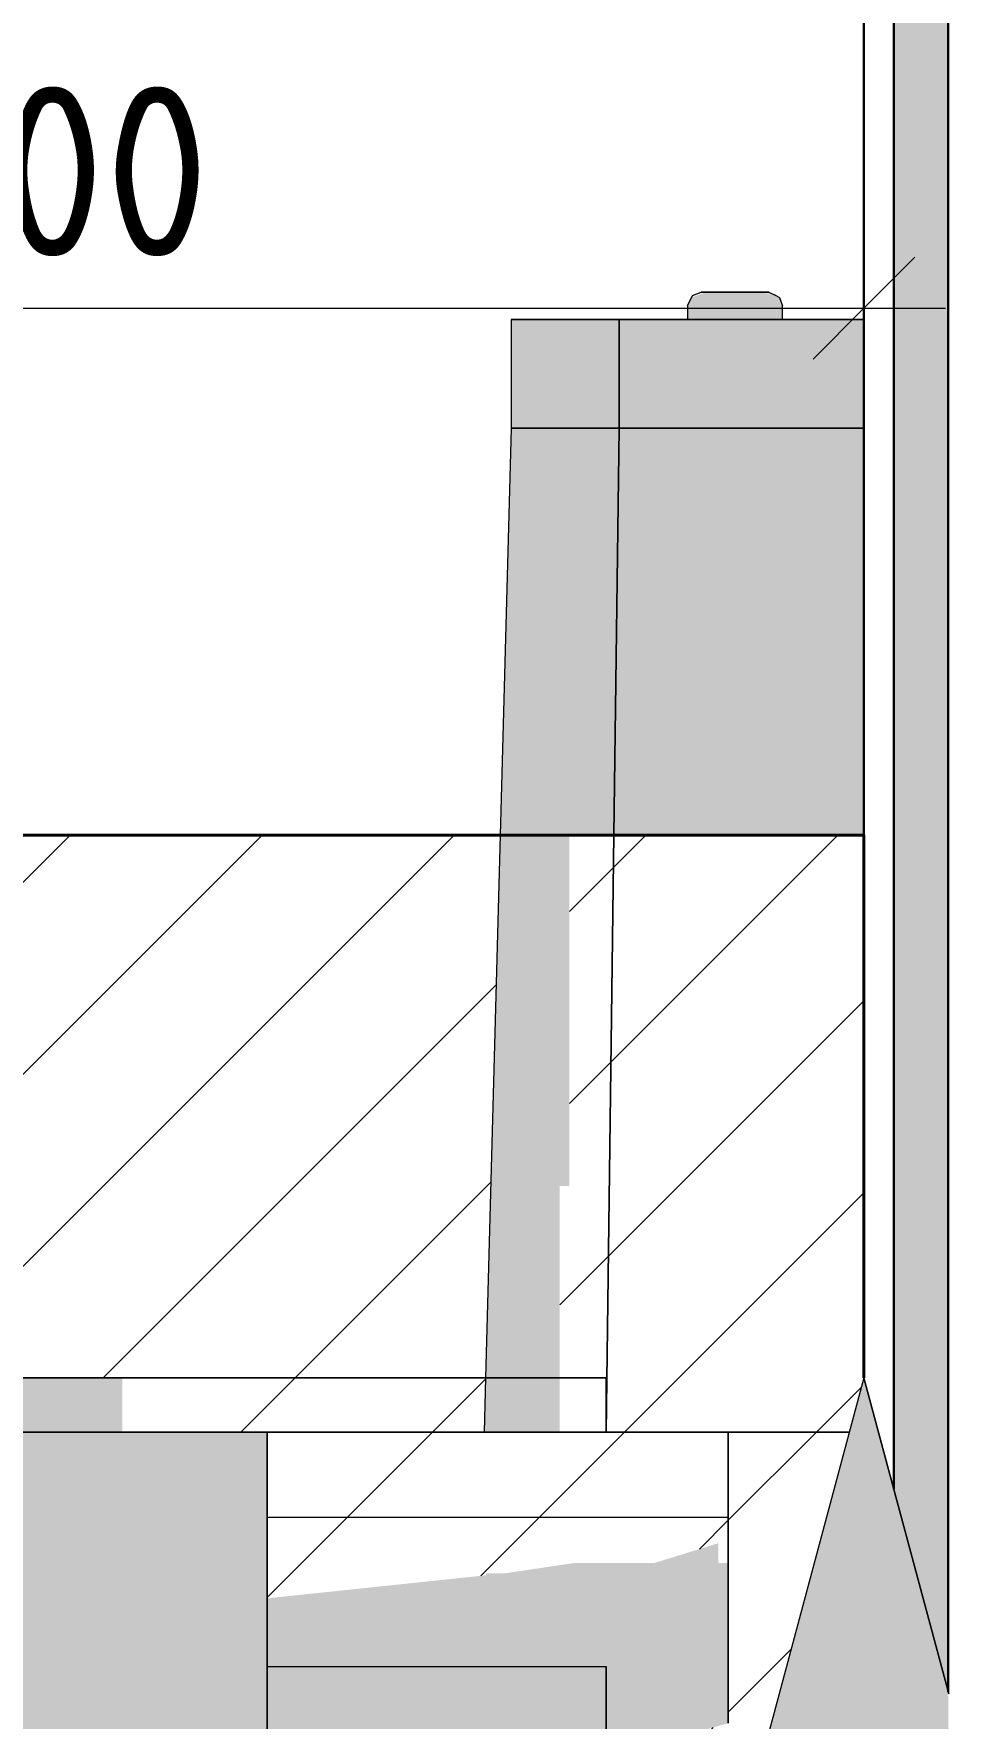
# Model space of a CAD drawing. Header units: millimetres. Extents: x 63201 to 101610, y -2505 to 12270.
# Drawn here: x 92501 to 92841, y 8675 to 9295 of the extents above; entities that cross this region are included whole.
import ezdxf

# ---------------------------------------------------------------- set-up
doc = ezdxf.new("R2010")
doc.units = ezdxf.units.MM
for name, color, linetype, lineweight in [('A-ANNO-DIMS', 7, 'Continuous', 9), ('A-ANNO-DIMS-25', 7, 'Continuous', 9), ('A-DETL-1', 7, 'Continuous', 40), ('A-DETL-GENF', 7, 'Continuous', 9), ('A-WALL-PATT', 7, 'Continuous', 9), ('P-SANR-FIXT', 7, 'Continuous', 9)]:
    doc.layers.add(name, color=color, linetype=linetype, lineweight=lineweight)
for name, color, linetype, lineweight, true_color in [('A-DETL-GENF-2', 7, 'Continuous', 9, 0xe0e0e0), ('A-WALL-5', 7, 'Continuous', 30, 0x3c3c3c), ('A-WALL-FNSH-3', 7, 'Continuous', 30, 0x3c3c3c), ('I-WALL-1', 7, 'Continuous', 9, 0x787878)]:
    doc.layers.add(name, color=color, linetype=linetype, lineweight=lineweight, true_color=true_color)
doc.layers.add('P-SANR-FIXT-2', color=7, linetype='Continuous', lineweight=9, transparency=0.7)
doc.styles.add('ISOCPEUR_2', font='isocpeur.ttf', dxfattribs={"width": 0.9, "height": 62.5})
doc.dimstyles.new('ISO-2_5_0_9К_БОЛЬШОЙ_1', dxfattribs={"dimscale": 304.8, "dimtxt": 62.248823, "dimasz": 0.123031, "dimexe": 0.098425, "dimexo": 0.246063, "dimgap": 0, "dimtad": 1, "dimdec": 0, "dimrnd": 10, "dimzin": 0, "dimdsep": 46, "dimtxsty": 'ISOCPEUR_2', "dimblk1": 'OBLIQUE', "dimblk2": 'OBLIQUE', "dimsah": 1, "dimcen": 0.09, "dimdle": 0.098425, "dimazin": 0, "dimtfac": 1, "dimtdec": 4, "dimtix": 1, "dimtmove": 0, "dimatfit": 3, "dimfxl": 1, "dimtvp": 1, "dimtolj": 1, "dimtzin": 0, "dimarcsym": 2})
pattern_1 = [(45, (91717.21, 0), (-35.35534, 35.35534), [])]

# ---------------------------------------------------------------- blocks, each defined once
blk = doc.blocks.new('WC Seat_2 with Cistern-Wall Based - 640 x 360mm-30580118-Развертка 3_11-3')
at = {"layer": 'P-SANR-FIXT-2'}
h = blk.add_hatch(color=256, dxfattribs=at)
h.paths.add_polyline_path([(-69235.05, 9200), (-69237.91, 9199.73), (-69239.34, 9199.35), (-69240, 9198.56), (-69236.75, 9199.69), (-69235.1, 9199.99)])
h.paths.add_polyline_path([(-69240.55, 9195), (-69224.38, 9195), (-69224.38, 9200), (-69235.1, 9199.98), (-69240.55, 9198.11), (-69241.21, 9197.4), (-69241.88, 9195), (-69241.11, 9195)])
h = blk.add_hatch(color=256, dxfattribs=at)
h.paths.add_polyline_path([(-69208.71, 9198.54), (-69209.46, 9199.36), (-69212, 9200), (-69213.66, 9199.99), (-69209.3, 9198.73)])
h.paths.add_polyline_path([(-69223.16, 9195), (-69206.88, 9195), (-69207.59, 9197.57), (-69209.32, 9198.72), (-69214.4, 9200), (-69224.38, 9200), (-69224.38, 9195)])
for points in [[(-69236.75, 9190), (-69224.38, 9190), (-69224.38, 9195), (-69241.88, 9195), (-69241.88, 9190), (-69236.76, 9190)], [(-69214.84, 9190), (-69206.88, 9190), (-69206.88, 9195), (-69224.38, 9195), (-69224.38, 9190), (-69216.53, 9190)], [(-69271.88, 9150), (-69267.03, 9150), (-69267.03, 9190), (-69306.88, 9190), (-69306.88, 9150), (-69279.05, 9150)], [(-69176.88, 9150), (-69176.88, 9190), (-69267.03, 9190), (-69267.03, 9150), (-69230.5, 9150)], [(-69316.06, 8800), (-69288.96, 8800), (-69288.96, 8870.65), (-69285.44, 8870.65), (-69285.44, 9000), (-69268.99, 9000), (-69267.03, 9150), (-69306.88, 9150), (-69314.29, 8870.65), (-69316.31, 8800)], [(-69267.03, 9000), (-69176.88, 9000), (-69176.88, 9150), (-69267.03, 9150), (-69268.99, 9000)], [(-69477.05, 8780), (-69450.19, 8780), (-69450.19, 8800), (-69580.19, 8800), (-69580.19, 8780), (-69484.98, 8780)], [(-69311.79, 8780), (-69288.96, 8780), (-69288.96, 8800), (-69316.31, 8800), (-69316.6, 8780), (-69315.33, 8780)], [(-69631.97, 8634.39), (-69396.78, 8634.39), (-69396.78, 8780), (-69631.97, 8780), (-69631.97, 8637.03)], [(-69271.88, 8660.36), (-69226.88, 8672.71), (-69226.88, 8731.82), (-69230.5, 8731.82), (-69230.5, 8739.08), (-69253.92, 8731.82), (-69283.27, 8731.82), (-69308.95, 8728), (-69316.13, 8728), (-69316.13, 8727.24), (-69396.78, 8718.75), (-69396.78, 8693.59), (-69271.88, 8693.59), (-69271.88, 8660.44)], [(-69396.78, 8626.1), (-69271.88, 8660.46), (-69271.88, 8693.59), (-69396.78, 8693.59), (-69396.78, 8626.81)]]:
    blk.add_hatch(color=256, dxfattribs=at).paths.add_polyline_path(points)
at = {"layer": 'P-SANR-FIXT'}
for p, q in [((-69236.88, 9200), (-69235.05, 9200)), ((-69224.38, 9200), (-69219.96, 9200)), ((-69219.9, 9200), (-69217.71, 9200)), ((-69211.88, 9200), (-69208.89, 9198.58)), ((-69241.88, 9195), (-69241.88, 9190)), ((-69206.88, 9190), (-69206.88, 9195)), ((-69306.88, 9190), (-69306.88, 9150)), ((-69305.75, 9190), (-69306.88, 9190)), ((-69306.88, 9190), (-69267.03, 9190)), ((-69267.03, 9190), (-69305.75, 9190)), ((-69267.03, 9190), (-69176.88, 9190)), ((-69241.88, 9190), (-69267.03, 9190)), ((-69267.03, 9150), (-69267.03, 9190)), ((-69267.03, 9190), (-69267.03, 9150)), ((-69241.21, 9190), (-69241.88, 9190)), ((-69241.88, 9190), (-69241.54, 9190)), ((-69231.08, 9190), (-69241.88, 9190)), ((-69241.43, 9190), (-69224.38, 9190)), ((-69219.93, 9190), (-69241.11, 9190)), ((-69224.38, 9190), (-69231.08, 9190)), ((-69224.38, 9190), (-69219.87, 9190)), ((-69217.68, 9190), (-69224.38, 9190)), ((-69206.88, 9190), (-69219.9, 9190)), ((-69219.84, 9190), (-69206.88, 9190)), ((-69208.21, 9190), (-69217.68, 9190)), ((-69206.88, 9190), (-69208.21, 9190)), ((-69176.88, 9190), (-69206.88, 9190)), ((-69176.88, 9190), (-69176.88, 9150)), ((-69176.88, 9174.21), (-69176.88, 9150)), ((-69306.88, 9150), (-69310.93, 9000)), ((-69306.88, 9150), (-69305.75, 9150)), ((-69267.03, 9150), (-69306.88, 9150)), ((-69305.75, 9150), (-69306.88, 9150)), ((-69306.88, 9150), (-69267.03, 9150)), ((-69305.75, 9150), (-69302.38, 9150)), ((-69267.03, 9150), (-69305.75, 9150)), ((-69302.38, 9150), (-69267.03, 9150)), ((-69268.99, 9000), (-69267.03, 9150)), ((-69267.03, 9150), (-69268.99, 9000)), ((-69267.03, 9150), (-69176.88, 9150)), ((-69176.88, 9150), (-69267.03, 9150)), ((-69176.88, 9150), (-69267.03, 9150)), ((-69267.03, 9150), (-69176.88, 9150)), ((-69176.88, 9150), (-69176.88, 9000)), ((-69176.88, 9150), (-69176.88, 9000)), ((-69310.93, 9000), (-69316.34, 8800)), ((-69271.88, 8780), (-69268.99, 9000)), ((-69268.99, 9000), (-69271.88, 8780)), ((-69176.88, 9000), (-69176.88, 8800)), ((-69176.88, 9000), (-69176.88, 8800)), ((-69450.19, 8800), (-69642.1, 8800)), ((-69642.1, 8800), (-69271.88, 8800)), ((-69316.31, 8800), (-69450.19, 8800)), ((-69316.34, 8800), (-69316.88, 8780)), ((-69315.33, 8800), (-69316.31, 8800)), ((-69315.94, 8800), (-69315.61, 8800)), ((-69314.43, 8800), (-69315.94, 8800)), ((-69315.37, 8800), (-69308.48, 8800)), ((-69271.88, 8800), (-69314.93, 8800)), ((-69310.88, 8800), (-69314.43, 8800)), ((-69306.26, 8800), (-69310.88, 8800)), ((-69308.48, 8800), (-69293.69, 8800)), ((-69296.42, 8800), (-69306.26, 8800)), ((-69288.81, 8800), (-69296.42, 8800)), ((-69293.69, 8800), (-69271.88, 8800)), ((-69278.56, 8800), (-69288.81, 8800)), ((-69271.88, 8800), (-69278.56, 8800)), ((-69271.88, 8780), (-69271.88, 8800)), ((-69271.88, 8800), (-69271.88, 8781.84)), ((-69396.78, 8780), (-69642.1, 8780)), ((-69642.1, 8780), (-69450.19, 8780)), ((-69396.78, 8780), (-69631.97, 8780)), ((-69631.97, 8780), (-69450.19, 8780)), ((-69631.17, 8780), (-69396.78, 8780)), ((-69450.19, 8780), (-69631.17, 8780)), ((-69396.78, 8780), (-69450.19, 8780)), ((-69450.19, 8780), (-69396.78, 8780)), ((-69450.19, 8780), (-69396.78, 8780)), ((-69396.78, 8780), (-69396.78, 8693.5)), ((-69396.78, 8759.12), (-69396.78, 8780)), ((-69396.78, 8780), (-69396.78, 8758.1)), ((-69396.78, 8758.1), (-69396.78, 8780)), ((-69396.78, 8780), (-69226.88, 8780)), ((-69316.88, 8780), (-69396.78, 8780)), ((-69396.78, 8780), (-69396.78, 8748.59)), ((-69396.78, 8759.11), (-69396.78, 8780)), ((-69271.88, 8780), (-69396.78, 8780)), ((-69396.78, 8780), (-69316.88, 8780)), ((-69316.88, 8780), (-69311.79, 8780)), ((-69271.88, 8780), (-69316.88, 8780)), ((-69315.61, 8780), (-69316.88, 8780)), ((-69316.88, 8780), (-69315.61, 8780)), ((-69271.88, 8780), (-69315.33, 8780)), ((-69315.33, 8780), (-69271.88, 8780)), ((-69311.79, 8780), (-69271.88, 8780)), ((-69271.88, 8781.84), (-69271.88, 8780)), ((-69271.88, 8780), (-69226.88, 8780)), ((-69182.24, 8780), (-69271.88, 8780)), ((-69226.88, 8780), (-69271.88, 8780)), ((-69226.88, 8780), (-69182.24, 8780)), ((-69226.88, 8748.59), (-69226.88, 8780)), ((-69226.88, 8780), (-69226.88, 8748.59)), ((-69396.78, 8753.87), (-69396.78, 8759.12)), ((-69396.78, 8753.88), (-69396.78, 8759.11)), ((-69396.78, 8758.1), (-69396.78, 8742.28)), ((-69396.78, 8716.07), (-69396.78, 8758.1)), ((-69396.78, 8748.59), (-69396.78, 8753.88)), ((-69396.78, 8748.53), (-69396.78, 8753.87)), ((-69226.88, 8748.59), (-69396.78, 8748.59)), ((-69226.88, 8748.59), (-69396.78, 8748.59)), ((-69226.88, 8748.59), (-69396.78, 8748.59)), ((-69396.78, 8748.59), (-69396.78, 8742.27)), ((-69396.78, 8674.91), (-69396.78, 8748.59)), ((-69226.88, 8748.59), (-69396.78, 8748.59)), ((-69396.78, 8690.05), (-69396.78, 8748.53)), ((-69226.88, 8716.79), (-69226.88, 8748.59)), ((-69226.88, 8748.59), (-69226.88, 8731.82)), ((-69396.78, 8742.28), (-69396.78, 8732.64)), ((-69396.78, 8742.27), (-69396.78, 8732.65)), ((-69396.78, 8732.65), (-69396.78, 8721.8)), ((-69396.78, 8732.64), (-69396.78, 8721.81)), ((-69226.88, 8731.82), (-69226.88, 8672.71)), ((-69396.78, 8721.81), (-69396.78, 8712.69)), ((-69396.78, 8721.8), (-69396.78, 8712.7)), ((-69396.78, 8693.46), (-69396.78, 8716.07)), ((-69226.88, 8672.71), (-69226.88, 8716.79)), ((-69396.78, 8712.7), (-69396.78, 8702.46)), ((-69396.78, 8712.69), (-69396.78, 8702.47)), ((-69396.78, 8702.47), (-69396.78, 8696.79)), ((-69396.78, 8702.46), (-69396.78, 8694.07)), ((-69396.78, 8696.79), (-69396.78, 8694.06)), ((-69396.78, 8694.07), (-69396.78, 8693.51)), ((-69396.78, 8694.06), (-69396.78, 8684.63)), ((-69396.78, 8658.27), (-69396.78, 8693.59)), ((-69396.78, 8693.59), (-69396.78, 8649.5)), ((-69396.78, 8693.59), (-69271.88, 8693.59)), ((-69396.78, 8693.59), (-69271.88, 8693.59)), ((-69396.78, 8649.45), (-69396.78, 8693.59)), ((-69396.78, 8693.59), (-69396.78, 8658.27)), ((-69396.78, 8693.59), (-69271.88, 8693.59)), ((-69396.78, 8693.59), (-69271.88, 8693.59)), ((-69396.78, 8693.51), (-69396.78, 8691.19)), ((-69396.78, 8693.5), (-69396.78, 8670.48)), ((-69396.78, 8657.97), (-69396.78, 8693.46)), ((-69396.78, 8691.19), (-69396.78, 8684.62)), ((-69271.88, 8679.13), (-69271.88, 8693.59)), ((-69271.88, 8693.59), (-69271.88, 8679.08)), ((-69271.88, 8679.08), (-69271.88, 8693.59)), ((-69271.88, 8693.59), (-69271.88, 8679.13)), ((-69396.78, 8670.48), (-69396.78, 8690.05)), ((-69396.78, 8684.63), (-69396.78, 8677.11)), ((-69396.78, 8684.62), (-69396.78, 8677.12)), ((-69271.88, 8667.46), (-69271.88, 8679.01)), ((-69271.88, 8679.01), (-69271.88, 8677.21)), ((-69271.88, 8678.96), (-69271.88, 8667.39)), ((-69271.88, 8670.36), (-69271.88, 8678.96)), ((-69396.78, 8677.12), (-69396.78, 8674.91)), ((-69396.78, 8677.11), (-69396.78, 8668.99)), ((-69396.78, 8674.91), (-69396.78, 8668.63)), ((-69396.78, 8649.33), (-69396.78, 8674.91)), ((-69271.88, 8677.21), (-69271.88, 8621.13))]:
    blk.add_line(p, q, dxfattribs=at)
at = {"layer": 'P-SANR-FIXT', "flags": 128}
for points in [[(-69241.88, 9195), (-69240.03, 9198.88), (-69236.88, 9200)], [(-69224.38, 9200), (-69231.05, 9200), (-69235.66, 9200), (-69236.88, 9200)], [(-69234.95, 9200), (-69229.77, 9200), (-69224.38, 9200)], [(-69211.88, 9200), (-69213.81, 9200), (-69218.99, 9200), (-69224.38, 9200)], [(-69217.71, 9200), (-69213.1, 9200), (-69211.88, 9200)], [(-69208.89, 9198.58), (-69208, 9198.15), (-69206.88, 9195)]]:
    blk.add_lwpolyline(points, dxfattribs=at)
blk = doc.blocks.new('Начало раскладки_красным - Начало раскладки_красным-26113037-Развертка 3_11-3')
at = {"layer": 'A-DETL-GENF'}
for points in [[(-69176.88, 8664.77), (-69145.68, 8664.77), (-69145.88, 8684.31), (-69176.88, 8800), (-69213.11, 8664.77)], [(-69484.98, 8384.95), (-69441.65, 8384.95), (-69441.65, 8436.23), (-69576.88, 8400), (-69520.73, 8384.95)]]:
    blk.add_hatch(color=256, dxfattribs=at).paths.add_polyline_path(points)
for p, q in [((-69176.88, 8800), (-69213.11, 8664.77)), ((-69176.88, 8800), (-69213.11, 8664.77)), ((-69145.68, 8683.56), (-69176.88, 8800)), ((-69176.88, 8800), (-69145.68, 8683.56)), ((-69213.11, 8664.77), (-69145.68, 8664.77)), ((-69145.68, 8664.77), (-69213.11, 8664.77)), ((-69176.88, 8430), (-69176.88, 8664.77)), ((-69441.65, 8436.23), (-69576.88, 8400)), ((-69576.88, 8400), (-69441.65, 8436.23)), ((-69441.65, 8384.95), (-69441.65, 8436.23)), ((-69441.65, 8436.23), (-69441.65, 8384.95)), ((-69576.88, 8400), (-69520.73, 8384.95)), ((-69576.88, 8400), (-69520.73, 8384.95)), ((-69206.88, 8400), (-69441.65, 8400))]:
    blk.add_line(p, q, dxfattribs=at)
blk.add_arc((-69176.88, 8400), 30, 329.50344, 210.49656, dxfattribs=at)
blk = doc.blocks.new('DIMBLOCK28-Развертка 3_11-3')
at = {"layer": 'A-ANNO-DIMS-25'}
for p, q in [((92207.75, 9145.7), (92207.75, 9224.18)), ((92807.25, 9145.7), (92807.25, 9224.18)), ((92177.75, 9194.18), (92837.25, 9194.18)), ((92207.75, 9194.18), (92207.75, 9145.7)), ((92807.25, 9194.18), (92807.25, 9145.7))]:
    blk.add_line(p, q, dxfattribs=at)
at = {"layer": 'A-ANNO-DIMS-25', "lineweight": 20}
for p, q in [((92207.75, 9194.18), (92226.5, 9212.93)), ((92807.25, 9194.18), (92826, 9212.93)), ((92207.75, 9194.18), (92189, 9175.43)), ((92807.25, 9194.18), (92788.5, 9175.43))]:
    blk.add_line(p, q, dxfattribs=at)
at = {"layer": 'A-ANNO-DIMS-25', "color": 0, "insert": (92448.25, 9275.84), "char_height": 62.5, "width": 142.2146, "attachment_point": 1, "line_spacing_factor": 1.149209, "style": 'ISOCPEUR_2'}
blk.add_mtext('600', dxfattribs=at)
blk = doc.blocks.new('_Oblique')
at = {"color": 0, "linetype": 'ByBlock', "lineweight": -2}
blk.add_line((-0.5, -0.5), (0.5, 0.5), dxfattribs=at)

msp = doc.modelspace()

# ---------------------------------------------------------------- hatches: boundary and pattern name
at = {"layer": 'A-DETL-GENF-2'}
h = msp.add_hatch(dxfattribs=at)
h.set_pattern_fill('FP_23', color=256, style=0, pattern_type=2)
h.set_pattern_definition(pattern_1)
h.paths.add_polyline_path([(92302.89, 8400), (92302.89, 8607.45), (92287.1, 8611.87), (92260.91, 8623.92), (92242.34, 8635.87), (92228.61, 8647.18), (92217.85, 8656.11), (92207.25, 8667.92), (92207.25, 8400)])
h.paths.add_polyline_path([(92587.35, 8400), (92807.25, 8400), (92807.25, 8664.77), (92771.02, 8664.77), (92801.89, 8780), (92757.25, 8780), (92757.25, 8672.71), (92712.25, 8660.36), (92712.25, 8400.71), (92587.35, 8400.71)])
h.paths.add_polyline_path([(92272.28, 8800), (92667.82, 8800), (92673.43, 9000), (92330.37, 9000), (92330.09, 8996.48), (92329.27, 8993.05), (92327.92, 8989.79), (92325.31, 8985.79), (92323.49, 8983.83), (92320.24, 8981.28), (92317.96, 8979.9), (92313.12, 8978.12), (92307.87, 8977.5), (92301.17, 8978.53), (92300.92, 8978.6), (92297.65, 8979.95), (92293.95, 8982.32), (92291.7, 8984.39), (92289.09, 8987.63), (92286.89, 8991.87), (92286.47, 8992.5), (92207.25, 8992.5), (92207.25, 8800), (92270.2, 8800)])
h = msp.add_hatch(dxfattribs=at)
h.set_pattern_fill('FP_23', color=256, style=0, pattern_type=2)
h.set_pattern_definition(pattern_1)
h.paths.add_polyline_path([(92587.35, 8718.75), (92668.01, 8727.24), (92668.01, 8728), (92675.19, 8728), (92700.86, 8731.82), (92730.21, 8731.82), (92753.63, 8739.08), (92753.63, 8731.82), (92757.25, 8731.82), (92757.25, 8780), (92801.89, 8780), (92807.25, 8800), (92807.25, 9000), (92698.7, 9000), (92698.7, 8870.65), (92695.17, 8870.65), (92695.17, 8800), (92712.25, 8800), (92712.25, 8780), (92667.25, 8780), (92667.82, 8800), (92533.94, 8800), (92533.94, 8780), (92587.35, 8780), (92587.35, 8723.34)])
h = msp.add_hatch(dxfattribs=at)
h.set_pattern_fill('FP_23', color=256, style=0, pattern_type=2)
h.set_pattern_definition(pattern_1)
h.paths.add_polyline_path([(92698.7, 8780), (92712.25, 8780.01), (92712.25, 8800), (92695.17, 8800), (92695.17, 8780)])
at = {"layer": 'A-WALL-PATT'}
h = msp.add_hatch(dxfattribs=at)
h.set_pattern_fill('FP_22', color=256, style=0, pattern_type=2)
h.set_pattern_definition([(90, (92807.75, 8400), (-600, 4e-14), []), (180, (92807.75, 8400), (-7e-14, -600), [])])
h.paths.add_polyline_path([(91650.92, 8400), (92207.25, 8400), (92207.23, 8667.94), (92202.52, 8673.61), (92191.87, 8688.51), (92183.54, 8702.96), (92175.04, 8721.81), (92172.95, 8727.58), (92167.47, 8745.85), (92166.35, 8750.76), (92164.24, 8762.89), (92162.13, 8782.21), (92162.13, 8800), (92207.25, 8800), (92207.25, 8992.67), (92170.37, 8992.46), (92170.37, 8990.5), (92166.87, 8990.5), (92166.73, 8992.7), (92165.2, 8995.58), (92164.73, 8997.33), (92164.5, 9000.94), (92165.2, 9004.42), (92166.7, 9007.25), (92166.87, 9007.52), (92166.87, 9009.5), (92170.37, 9009.5), (92170.37, 9007.5), (92179.37, 9007.54), (92179.37, 9067.44), (92298.37, 9067.4), (92298.37, 9020.34), (92302.62, 9021.88), (92308.51, 9022.43), (92314.57, 9021.47), (92314.82, 9021.4), (92318.91, 9019.54), (92321.78, 9017.68), (92324.9, 9014.59), (92326.64, 9012.37), (92328.85, 9008.13), (92329.51, 9005.93), (92330.09, 9003.52), (92330.47, 9000), (92673.43, 9000), (92677.25, 9150), (92677.25, 9190), (92742.25, 9190), (92742.25, 9195), (92743.03, 9197.62), (92745.48, 9199.53), (92748.03, 9200), (92772.94, 9199.82), (92774.84, 9199.21), (92776.59, 9197.4), (92777.25, 9195), (92777.25, 9190), (92807.25, 9190), (92807.25, 10200), (91286.63, 10200), (91286.63, 9220), (91304.13, 9220), (91304.13, 9204), (91324.13, 9204), (91324.13, 9170), (91304.13, 9170), (91304.13, 8500), (91324.13, 8500), (91324.13, 8400), (91516.53, 8400), (91516.53, 8410), (91523.56, 8410), (91523.69, 8432.93), (91526.06, 8432.93), (91526.06, 8602.93), (91527.01, 8606.11), (91528, 8607.67), (91528.6, 8608.24), (91530.48, 8609.19), (91533.13, 8610), (91533.13, 10050), (91549.13, 10050), (91549.19, 8609.98), (91553.42, 8608.39), (91554.32, 8607.58), (91555.64, 8605.68), (91556.2, 8602.93), (91556.2, 8432.93), (91558.71, 8432.93), (91558.71, 8410), (91565.74, 8410), (91565.74, 8400), (91566.1, 8400)])
h.paths.add_polyline_path([(91298.84, 8400), (91298.84, 8500), (90444.13, 8500), (90444.13, 9170), (91298.84, 9170), (91298.84, 9204), (91286.63, 9204), (91286.63, 9200), (90424.13, 9200), (90424.13, 9204), (90169.29, 9204), (90169.29, 9220), (90424.13, 9220), (90424.13, 10200), (90155.13, 10200), (90155.13, 8400), (91141.98, 8400)])
h.paths.add_polyline_path([(90369.59, 8500), (90169.29, 8500), (90169.29, 9170), (90439.29, 9170), (90439.29, 8500)])
h.paths.add_polyline_path([(92320.87, 9000), (92320.88, 9000), (92321.12, 9001.21)])
at = {"layer": 'I-WALL-1'}
h = msp.add_hatch(dxfattribs=at)
h.set_pattern_fill('FP_21', color=256, style=0, pattern_type=2)
h.set_pattern_definition([(0, (91717.21, 0), (30.48, 7.62), [2.515, -20.345, 2.515, -20.345, -121.92]), (0, (91717.21, 0), (30.48, 7.62), [-45.72, 2.515, -43.205, 2.515, -20.345, -53.34]), (0, (91717.21, 0), (30.48, 7.62), [-114.3, 2.515, -12.725, 2.515, -35.585]), (120, (91728.64, 3.81), (-21.8391136, 22.5864543), [2.515, -20.345, 2.515, -20.345, -121.92]), (120, (91728.64, 3.81), (-21.8391136, 22.5864543), [-45.72, 2.515, -43.205, 2.515, -20.345, -53.34]), (120, (91728.64, 3.81), (-21.8391136, 22.5864543), [-114.3, 2.515, -12.725, 2.515, -35.585]), (240, (91732.45, 19.05), (-8.6408864, -30.2064543), [2.515, -20.345, 2.515, -20.345, -121.92]), (240, (91732.45, 19.05), (-8.6408864, -30.2064543), [-45.72, 2.515, -43.205, 2.515, -20.345, -53.34]), (240, (91732.45, 19.05), (-8.6408864, -30.2064543), [-114.3, 2.515, -12.725, 2.515, -35.585])])
h.paths.add_polyline_path([(92818.25, 8400), (92838.25, 8400), (92838.25, 8664.77), (92818.25, 8664.77), (92818.25, 8627.8)])
h.paths.add_polyline_path([(92838.25, 8684.31), (92838.25, 12270), (92818.25, 12270), (92818.25, 8758.95), (92820.86, 8749.22)])

# ---------------------------------------------------------------- linework, layer by layer
at = {"layer": 'A-DETL-1'}
for p, q in [((92807.25, 9000), (92207.25, 9000)), ((92807.25, 8800), (92807.25, 9000))]:
    msp.add_line(p, q, dxfattribs=at)
at = {"layer": 'A-WALL-5'}
msp.add_line((92838.25, 8684.31), (92838.25, 12270), dxfattribs=at)
at = {"layer": 'A-WALL-FNSH-3'}
for p, q in [((92818.25, 8758.95), (92818.25, 11850)), ((92807.25, 10200), (92807.25, 8800))]:
    msp.add_line(p, q, dxfattribs=at)

# ---------------------------------------------------------------- block references
at = {"layer": 'A-DETL-GENF'}
msp.add_blockref('Начало раскладки_красным - Начало раскладки_красным-26113037-Развертка 3_11-3', (161984.13, 0), dxfattribs=at)
at = {"layer": 'P-SANR-FIXT'}
msp.add_blockref('WC Seat_2 with Cistern-Wall Based - 640 x 360mm-30580118-Развертка 3_11-3', (161984.13, 0), dxfattribs=at)

# ---------------------------------------------------------------- dimensions: what is measured, and where the dimension line sits
at = {"layer": 'A-ANNO-DIMS'}
dim = msp.add_linear_dim(base=(92807.25386341, 9194.18401219), p1=(92207.75386341, 9220.70051649), p2=(92807.25386341, 9220.70051649), dimstyle='ISO-2_5_0_9К_БОЛЬШОЙ_1', override={"dimpost": '<>', "dimfxl": 599.5}, dxfattribs=at)
dim.commit()
dim.dimension.update_dxf_attribs({"geometry": 'DIMBLOCK28-Развертка 3_11-3', "text_midpoint": (92507.50386341, 9225.43401219)})

doc.saveas('drawing.dxf')
